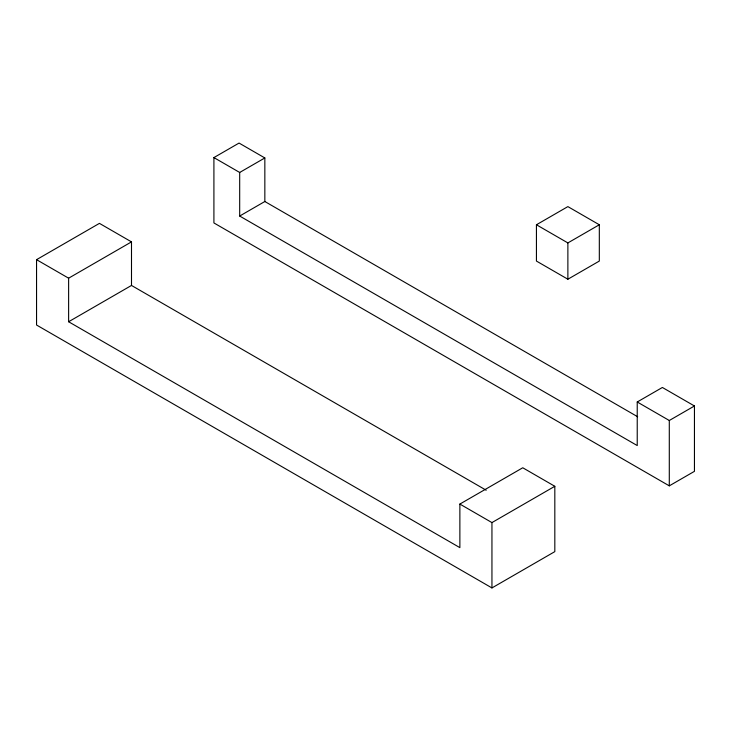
<?xml version="1.0" encoding="UTF-8"?>
<svg xmlns="http://www.w3.org/2000/svg" width="731" height="731" viewBox="0 0 731 731"><rect width="100%" height="100%" fill="white"/><g stroke="black" fill="none" stroke-linecap="round" stroke-linejoin="round"><path stroke-width="1.1" d="M131.498 241.879L68.623 278.191L68.623 321.75L459.872 547.638L459.872 504.07L522.756 467.767L554.82 486.289L554.82 551.631L491.945 587.934L36.55 325.021L36.55 259.669L99.434 223.366L131.498 241.879L131.498 285.446L486.197 490.227M213.909 157.585L239.686 172.47L239.686 216.038L637.231 445.554L637.231 401.986L662.377 387.467L694.45 405.979L694.45 471.331L669.294 485.85L213.909 222.937L213.909 157.585L239.055 143.066L264.841 157.951L264.841 201.509L637.66 416.752M239.686 172.47L264.841 157.951M239.686 216.038L264.841 201.509M68.623 321.75L131.498 285.446M536.435 224.764L567.877 206.608L599.319 224.764L599.319 261.068L567.877 279.224L536.435 261.068L536.435 224.764L567.877 242.92L599.319 224.764M459.872 504.07L491.945 522.592L554.82 486.289M637.231 401.986L669.294 420.499L694.45 405.979M36.55 259.669L68.623 278.191M669.294 420.499L669.294 485.85M567.877 242.92L567.877 279.224M491.945 522.592L491.945 587.934"/></g></svg>
